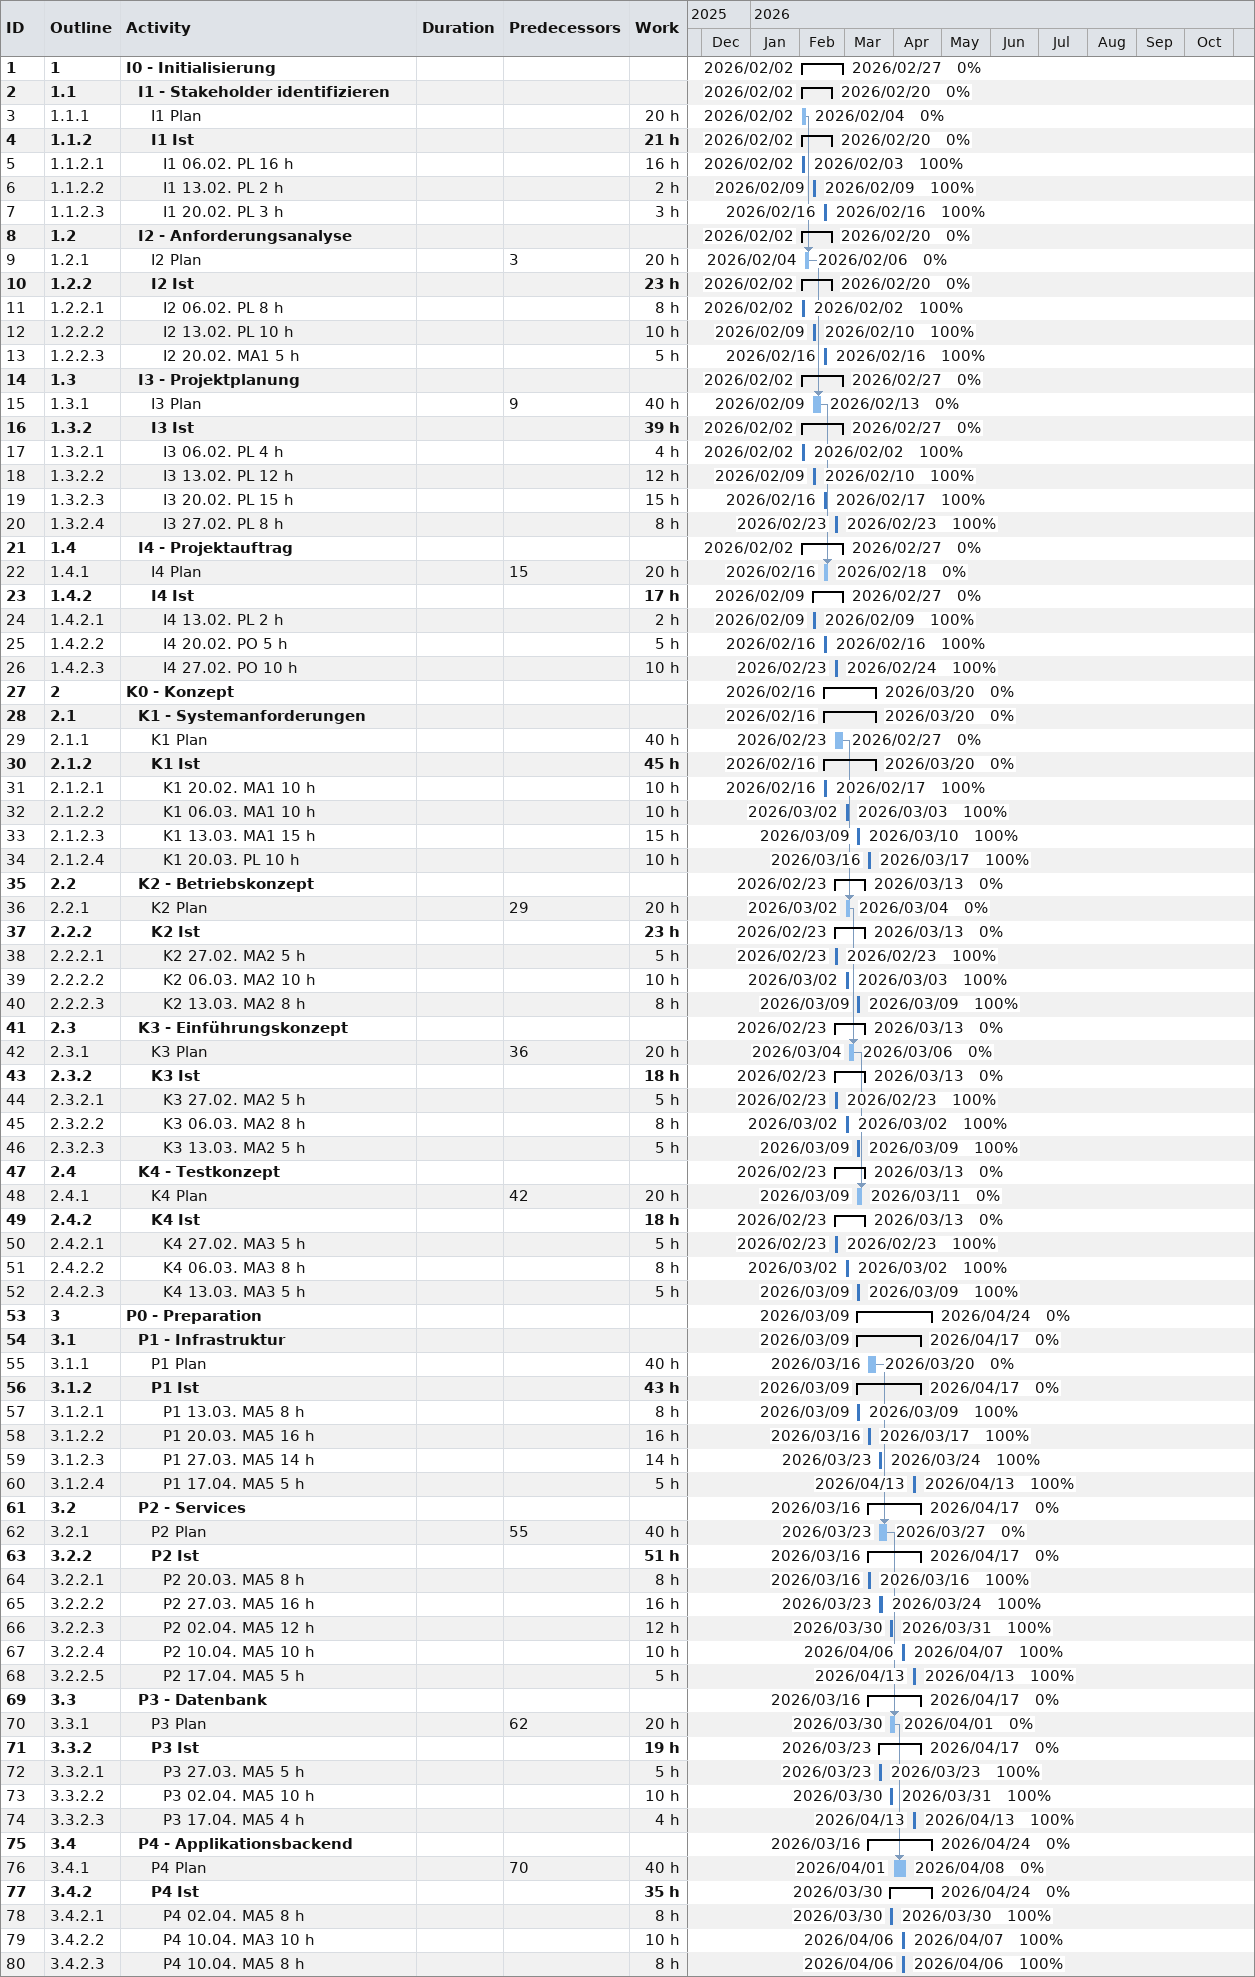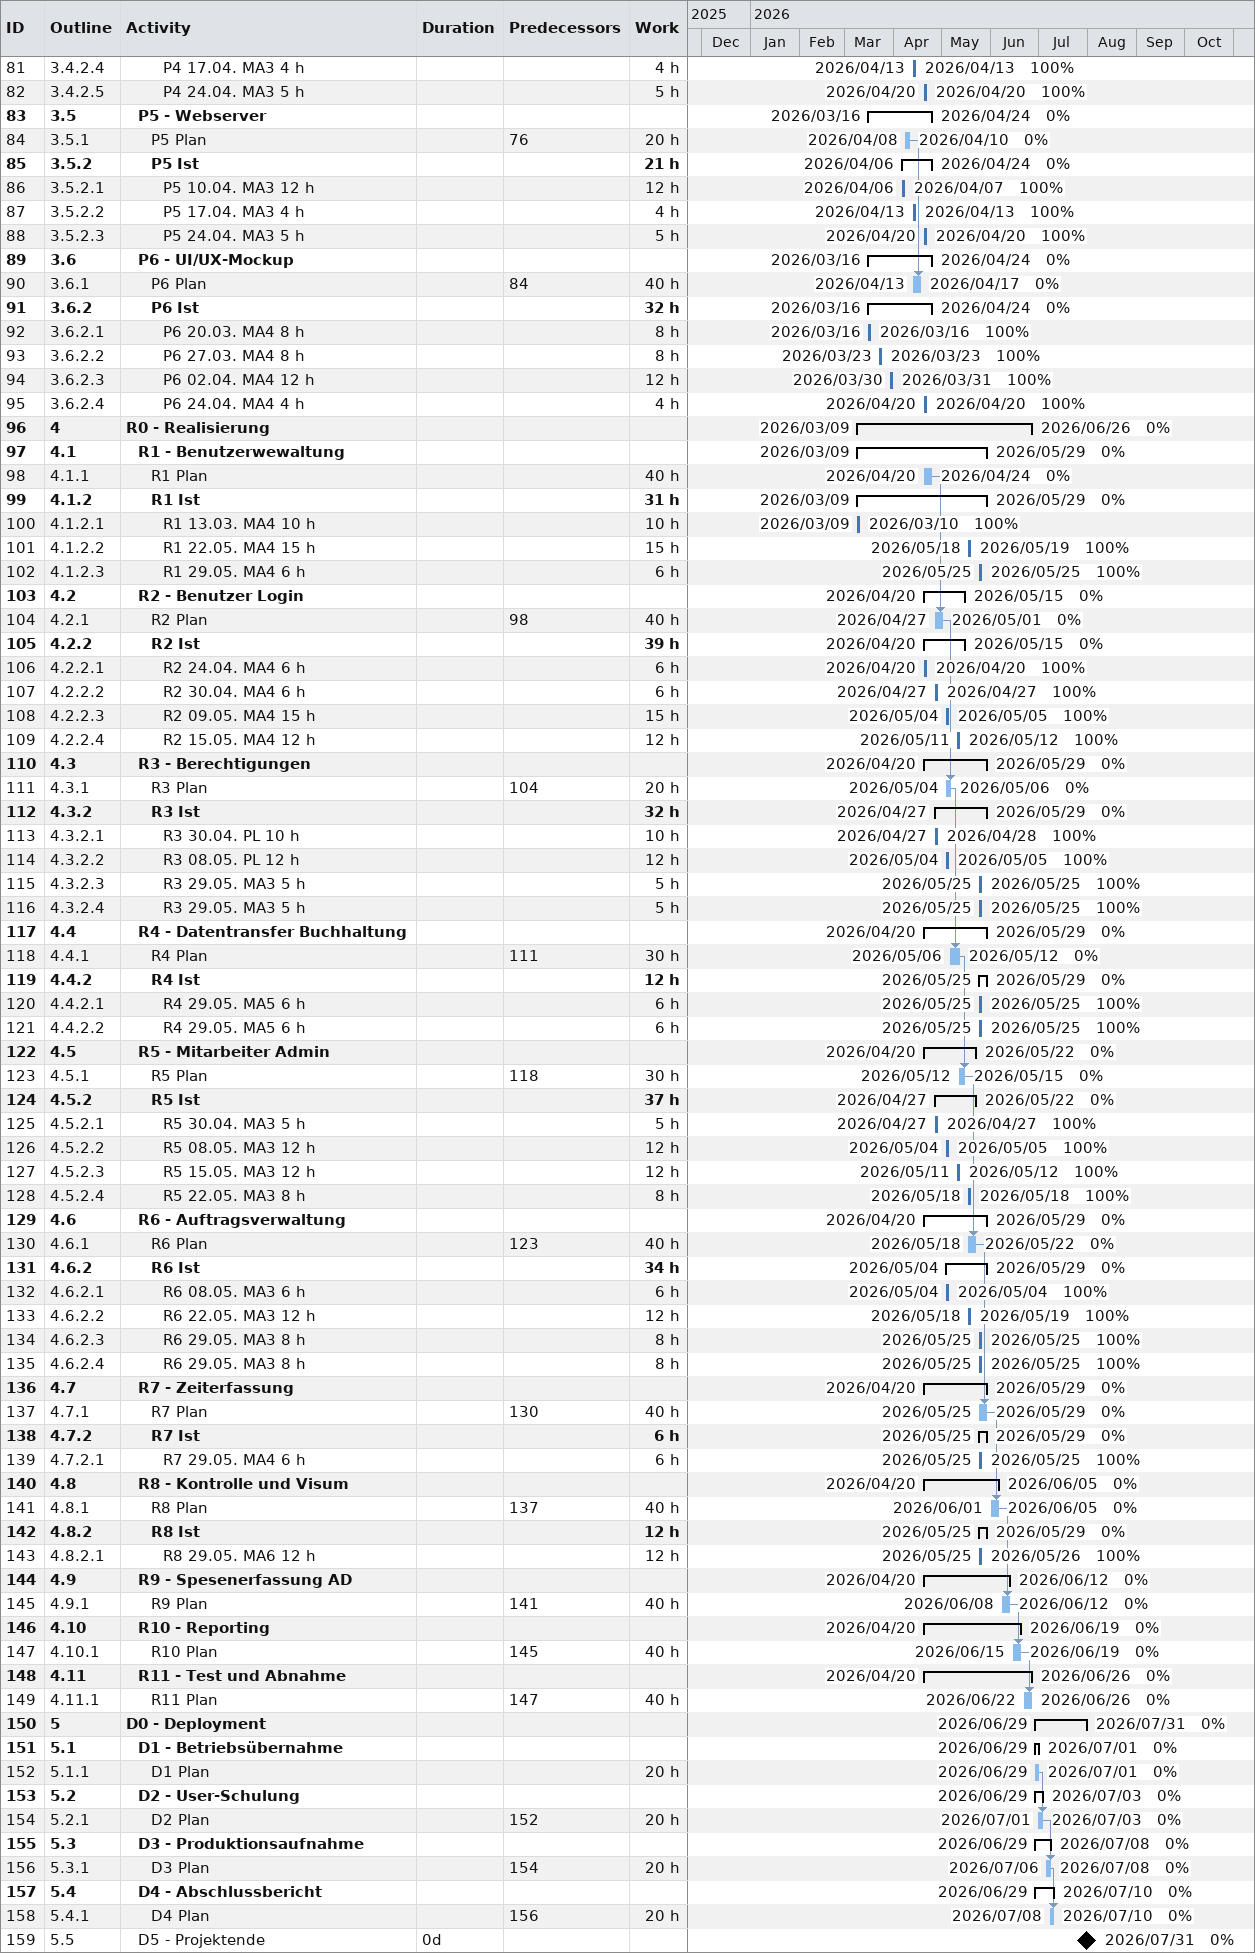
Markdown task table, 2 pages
| ID | WBS | Task | Duration | Start | Finish | Predecessors | % complete | Work (h) |
|---|---|---|---|---|---|---|---|---|
| 1 | 1 | **I0 - Initialisierung** |  | 2026-02-02 | 2026-02-27 |  | 0 |  |
| 2 | 1.1 | **I1 - Stakeholder identifizieren** |  | 2026-02-02 | 2026-02-20 |  | 0 |  |
| 3 | 1.1.1 | I1 Plan |  | 2026-02-02 | 2026-02-04 |  | 0 | 20 |
| 4 | 1.1.2 | **I1 Ist** |  | 2026-02-02 | 2026-02-20 |  | 0 | 21 |
| 5 | 1.1.2.1 | I1 06.02. PL 16 h |  | 2026-02-02 | 2026-02-03 |  | 100 | 16 |
| 6 | 1.1.2.2 | I1 13.02. PL 2 h |  | 2026-02-09 | 2026-02-09 |  | 100 | 2 |
| 7 | 1.1.2.3 | I1 20.02. PL 3 h |  | 2026-02-16 | 2026-02-16 |  | 100 | 3 |
| 8 | 1.2 | **I2 - Anforderungsanalyse** |  | 2026-02-02 | 2026-02-20 |  | 0 |  |
| 9 | 1.2.1 | I2 Plan |  | 2026-02-04 | 2026-02-06 | 3 | 0 | 20 |
| 10 | 1.2.2 | **I2 Ist** |  | 2026-02-02 | 2026-02-20 |  | 0 | 23 |
| 11 | 1.2.2.1 | I2 06.02. PL 8 h |  | 2026-02-02 | 2026-02-02 |  | 100 | 8 |
| 12 | 1.2.2.2 | I2 13.02. PL 10 h |  | 2026-02-09 | 2026-02-10 |  | 100 | 10 |
| 13 | 1.2.2.3 | I2 20.02. MA1 5 h |  | 2026-02-16 | 2026-02-16 |  | 100 | 5 |
| 14 | 1.3 | **I3 - Projektplanung** |  | 2026-02-02 | 2026-02-27 |  | 0 |  |
| 15 | 1.3.1 | I3 Plan |  | 2026-02-09 | 2026-02-13 | 9 | 0 | 40 |
| 16 | 1.3.2 | **I3 Ist** |  | 2026-02-02 | 2026-02-27 |  | 0 | 39 |
| 17 | 1.3.2.1 | I3 06.02. PL 4 h |  | 2026-02-02 | 2026-02-02 |  | 100 | 4 |
| 18 | 1.3.2.2 | I3 13.02. PL 12 h |  | 2026-02-09 | 2026-02-10 |  | 100 | 12 |
| 19 | 1.3.2.3 | I3 20.02. PL 15 h |  | 2026-02-16 | 2026-02-17 |  | 100 | 15 |
| 20 | 1.3.2.4 | I3 27.02. PL 8 h |  | 2026-02-23 | 2026-02-23 |  | 100 | 8 |
| 21 | 1.4 | **I4 - Projektauftrag** |  | 2026-02-02 | 2026-02-27 |  | 0 |  |
| 22 | 1.4.1 | I4 Plan |  | 2026-02-16 | 2026-02-18 | 15 | 0 | 20 |
| 23 | 1.4.2 | **I4 Ist** |  | 2026-02-09 | 2026-02-27 |  | 0 | 17 |
| 24 | 1.4.2.1 | I4 13.02. PL 2 h |  | 2026-02-09 | 2026-02-09 |  | 100 | 2 |
| 25 | 1.4.2.2 | I4 20.02. PO 5 h |  | 2026-02-16 | 2026-02-16 |  | 100 | 5 |
| 26 | 1.4.2.3 | I4 27.02. PO 10 h |  | 2026-02-23 | 2026-02-24 |  | 100 | 10 |
| 27 | 2 | **K0 - Konzept** |  | 2026-02-16 | 2026-03-20 |  | 0 |  |
| 28 | 2.1 | **K1 - Systemanforderungen** |  | 2026-02-16 | 2026-03-20 |  | 0 |  |
| 29 | 2.1.1 | K1 Plan |  | 2026-02-23 | 2026-02-27 |  | 0 | 40 |
| 30 | 2.1.2 | **K1 Ist** |  | 2026-02-16 | 2026-03-20 |  | 0 | 45 |
| 31 | 2.1.2.1 | K1 20.02. MA1 10 h |  | 2026-02-16 | 2026-02-17 |  | 100 | 10 |
| 32 | 2.1.2.2 | K1 06.03. MA1 10 h |  | 2026-03-02 | 2026-03-03 |  | 100 | 10 |
| 33 | 2.1.2.3 | K1 13.03. MA1 15 h |  | 2026-03-09 | 2026-03-10 |  | 100 | 15 |
| 34 | 2.1.2.4 | K1 20.03. PL 10 h |  | 2026-03-16 | 2026-03-17 |  | 100 | 10 |
| 35 | 2.2 | **K2 - Betriebskonzept** |  | 2026-02-23 | 2026-03-13 |  | 0 |  |
| 36 | 2.2.1 | K2 Plan |  | 2026-03-02 | 2026-03-04 | 29 | 0 | 20 |
| 37 | 2.2.2 | **K2 Ist** |  | 2026-02-23 | 2026-03-13 |  | 0 | 23 |
| 38 | 2.2.2.1 | K2 27.02. MA2 5 h |  | 2026-02-23 | 2026-02-23 |  | 100 | 5 |
| 39 | 2.2.2.2 | K2 06.03. MA2 10 h |  | 2026-03-02 | 2026-03-03 |  | 100 | 10 |
| 40 | 2.2.2.3 | K2 13.03. MA2 8 h |  | 2026-03-09 | 2026-03-09 |  | 100 | 8 |
| 41 | 2.3 | **K3 - Einführungskonzept** |  | 2026-02-23 | 2026-03-13 |  | 0 |  |
| 42 | 2.3.1 | K3 Plan |  | 2026-03-04 | 2026-03-06 | 36 | 0 | 20 |
| 43 | 2.3.2 | **K3 Ist** |  | 2026-02-23 | 2026-03-13 |  | 0 | 18 |
| 44 | 2.3.2.1 | K3 27.02. MA2 5 h |  | 2026-02-23 | 2026-02-23 |  | 100 | 5 |
| 45 | 2.3.2.2 | K3 06.03. MA2 8 h |  | 2026-03-02 | 2026-03-02 |  | 100 | 8 |
| 46 | 2.3.2.3 | K3 13.03. MA2 5 h |  | 2026-03-09 | 2026-03-09 |  | 100 | 5 |
| 47 | 2.4 | **K4 - Testkonzept** |  | 2026-02-23 | 2026-03-13 |  | 0 |  |
| 48 | 2.4.1 | K4 Plan |  | 2026-03-09 | 2026-03-11 | 42 | 0 | 20 |
| 49 | 2.4.2 | **K4 Ist** |  | 2026-02-23 | 2026-03-13 |  | 0 | 18 |
| 50 | 2.4.2.1 | K4 27.02. MA3 5 h |  | 2026-02-23 | 2026-02-23 |  | 100 | 5 |
| 51 | 2.4.2.2 | K4 06.03. MA3 8 h |  | 2026-03-02 | 2026-03-02 |  | 100 | 8 |
| 52 | 2.4.2.3 | K4 13.03. MA3 5 h |  | 2026-03-09 | 2026-03-09 |  | 100 | 5 |
| 53 | 3 | **P0 - Preparation** |  | 2026-03-09 | 2026-04-24 |  | 0 |  |
| 54 | 3.1 | **P1 - Infrastruktur** |  | 2026-03-09 | 2026-04-17 |  | 0 |  |
| 55 | 3.1.1 | P1 Plan |  | 2026-03-16 | 2026-03-20 |  | 0 | 40 |
| 56 | 3.1.2 | **P1 Ist** |  | 2026-03-09 | 2026-04-17 |  | 0 | 43 |
| 57 | 3.1.2.1 | P1 13.03. MA5 8 h |  | 2026-03-09 | 2026-03-09 |  | 100 | 8 |
| 58 | 3.1.2.2 | P1 20.03. MA5 16 h |  | 2026-03-16 | 2026-03-17 |  | 100 | 16 |
| 59 | 3.1.2.3 | P1 27.03. MA5 14 h |  | 2026-03-23 | 2026-03-24 |  | 100 | 14 |
| 60 | 3.1.2.4 | P1 17.04. MA5 5 h |  | 2026-04-13 | 2026-04-13 |  | 100 | 5 |
| 61 | 3.2 | **P2 - Services** |  | 2026-03-16 | 2026-04-17 |  | 0 |  |
| 62 | 3.2.1 | P2 Plan |  | 2026-03-23 | 2026-03-27 | 55 | 0 | 40 |
| 63 | 3.2.2 | **P2 Ist** |  | 2026-03-16 | 2026-04-17 |  | 0 | 51 |
| 64 | 3.2.2.1 | P2 20.03. MA5 8 h |  | 2026-03-16 | 2026-03-16 |  | 100 | 8 |
| 65 | 3.2.2.2 | P2 27.03. MA5 16 h |  | 2026-03-23 | 2026-03-24 |  | 100 | 16 |
| 66 | 3.2.2.3 | P2 02.04. MA5 12 h |  | 2026-03-30 | 2026-03-31 |  | 100 | 12 |
| 67 | 3.2.2.4 | P2 10.04. MA5 10 h |  | 2026-04-06 | 2026-04-07 |  | 100 | 10 |
| 68 | 3.2.2.5 | P2 17.04. MA5 5 h |  | 2026-04-13 | 2026-04-13 |  | 100 | 5 |
| 69 | 3.3 | **P3 - Datenbank** |  | 2026-03-16 | 2026-04-17 |  | 0 |  |
| 70 | 3.3.1 | P3 Plan |  | 2026-03-30 | 2026-04-01 | 62 | 0 | 20 |
| 71 | 3.3.2 | **P3 Ist** |  | 2026-03-23 | 2026-04-17 |  | 0 | 19 |
| 72 | 3.3.2.1 | P3 27.03. MA5 5 h |  | 2026-03-23 | 2026-03-23 |  | 100 | 5 |
| 73 | 3.3.2.2 | P3 02.04. MA5 10 h |  | 2026-03-30 | 2026-03-31 |  | 100 | 10 |
| 74 | 3.3.2.3 | P3 17.04. MA5 4 h |  | 2026-04-13 | 2026-04-13 |  | 100 | 4 |
| 75 | 3.4 | **P4 - Applikationsbackend** |  | 2026-03-16 | 2026-04-24 |  | 0 |  |
| 76 | 3.4.1 | P4 Plan |  | 2026-04-01 | 2026-04-08 | 70 | 0 | 40 |
| 77 | 3.4.2 | **P4 Ist** |  | 2026-03-30 | 2026-04-24 |  | 0 | 35 |
| 78 | 3.4.2.1 | P4 02.04. MA5 8 h |  | 2026-03-30 | 2026-03-30 |  | 100 | 8 |
| 79 | 3.4.2.2 | P4 10.04. MA3 10 h |  | 2026-04-06 | 2026-04-07 |  | 100 | 10 |
| 80 | 3.4.2.3 | P4 10.04. MA5 8 h |  | 2026-04-06 | 2026-04-06 |  | 100 | 8 |
| 81 | 3.4.2.4 | P4 17.04. MA3 4 h |  | 2026-04-13 | 2026-04-13 |  | 100 | 4 |
| 82 | 3.4.2.5 | P4 24.04. MA3 5 h |  | 2026-04-20 | 2026-04-20 |  | 100 | 5 |
| 83 | 3.5 | **P5 - Webserver** |  | 2026-03-16 | 2026-04-24 |  | 0 |  |
| 84 | 3.5.1 | P5 Plan |  | 2026-04-08 | 2026-04-10 | 76 | 0 | 20 |
| 85 | 3.5.2 | **P5 Ist** |  | 2026-04-06 | 2026-04-24 |  | 0 | 21 |
| 86 | 3.5.2.1 | P5 10.04. MA3 12 h |  | 2026-04-06 | 2026-04-07 |  | 100 | 12 |
| 87 | 3.5.2.2 | P5 17.04. MA3 4 h |  | 2026-04-13 | 2026-04-13 |  | 100 | 4 |
| 88 | 3.5.2.3 | P5 24.04. MA3 5 h |  | 2026-04-20 | 2026-04-20 |  | 100 | 5 |
| 89 | 3.6 | **P6 - UI/UX-Mockup** |  | 2026-03-16 | 2026-04-24 |  | 0 |  |
| 90 | 3.6.1 | P6 Plan |  | 2026-04-13 | 2026-04-17 | 84 | 0 | 40 |
| 91 | 3.6.2 | **P6 Ist** |  | 2026-03-16 | 2026-04-24 |  | 0 | 32 |
| 92 | 3.6.2.1 | P6 20.03. MA4 8 h |  | 2026-03-16 | 2026-03-16 |  | 100 | 8 |
| 93 | 3.6.2.2 | P6 27.03. MA4 8 h |  | 2026-03-23 | 2026-03-23 |  | 100 | 8 |
| 94 | 3.6.2.3 | P6 02.04. MA4 12 h |  | 2026-03-30 | 2026-03-31 |  | 100 | 12 |
| 95 | 3.6.2.4 | P6 24.04. MA4 4 h |  | 2026-04-20 | 2026-04-20 |  | 100 | 4 |
| 96 | 4 | **R0 - Realisierung** |  | 2026-03-09 | 2026-06-26 |  | 0 |  |
| 97 | 4.1 | **R1 - Benutzerwewaltung** |  | 2026-03-09 | 2026-05-29 |  | 0 |  |
| 98 | 4.1.1 | R1 Plan |  | 2026-04-20 | 2026-04-24 |  | 0 | 40 |
| 99 | 4.1.2 | **R1 Ist** |  | 2026-03-09 | 2026-05-29 |  | 0 | 31 |
| 100 | 4.1.2.1 | R1 13.03. MA4 10 h |  | 2026-03-09 | 2026-03-10 |  | 100 | 10 |
| 101 | 4.1.2.2 | R1 22.05. MA4 15 h |  | 2026-05-18 | 2026-05-19 |  | 100 | 15 |
| 102 | 4.1.2.3 | R1 29.05. MA4 6 h |  | 2026-05-25 | 2026-05-25 |  | 100 | 6 |
| 103 | 4.2 | **R2 - Benutzer Login** |  | 2026-04-20 | 2026-05-15 |  | 0 |  |
| 104 | 4.2.1 | R2 Plan |  | 2026-04-27 | 2026-05-01 | 98 | 0 | 40 |
| 105 | 4.2.2 | **R2 Ist** |  | 2026-04-20 | 2026-05-15 |  | 0 | 39 |
| 106 | 4.2.2.1 | R2 24.04. MA4 6 h |  | 2026-04-20 | 2026-04-20 |  | 100 | 6 |
| 107 | 4.2.2.2 | R2 30.04. MA4 6 h |  | 2026-04-27 | 2026-04-27 |  | 100 | 6 |
| 108 | 4.2.2.3 | R2 09.05. MA4 15 h |  | 2026-05-04 | 2026-05-05 |  | 100 | 15 |
| 109 | 4.2.2.4 | R2 15.05. MA4 12 h |  | 2026-05-11 | 2026-05-12 |  | 100 | 12 |
| 110 | 4.3 | **R3 - Berechtigungen** |  | 2026-04-20 | 2026-05-29 |  | 0 |  |
| 111 | 4.3.1 | R3 Plan |  | 2026-05-04 | 2026-05-06 | 104 | 0 | 20 |
| 112 | 4.3.2 | **R3 Ist** |  | 2026-04-27 | 2026-05-29 |  | 0 | 32 |
| 113 | 4.3.2.1 | R3 30.04. PL 10 h |  | 2026-04-27 | 2026-04-28 |  | 100 | 10 |
| 114 | 4.3.2.2 | R3 08.05. PL 12 h |  | 2026-05-04 | 2026-05-05 |  | 100 | 12 |
| 115 | 4.3.2.3 | R3 29.05. MA3 5 h |  | 2026-05-25 | 2026-05-25 |  | 100 | 5 |
| 116 | 4.3.2.4 | R3 29.05. MA3 5 h |  | 2026-05-25 | 2026-05-25 |  | 100 | 5 |
| 117 | 4.4 | **R4 - Datentransfer Buchhaltung** |  | 2026-04-20 | 2026-05-29 |  | 0 |  |
| 118 | 4.4.1 | R4 Plan |  | 2026-05-06 | 2026-05-12 | 111 | 0 | 30 |
| 119 | 4.4.2 | **R4 Ist** |  | 2026-05-25 | 2026-05-29 |  | 0 | 12 |
| 120 | 4.4.2.1 | R4 29.05. MA5 6 h |  | 2026-05-25 | 2026-05-25 |  | 100 | 6 |
| 121 | 4.4.2.2 | R4 29.05. MA5 6 h |  | 2026-05-25 | 2026-05-25 |  | 100 | 6 |
| 122 | 4.5 | **R5 - Mitarbeiter Admin** |  | 2026-04-20 | 2026-05-22 |  | 0 |  |
| 123 | 4.5.1 | R5 Plan |  | 2026-05-12 | 2026-05-15 | 118 | 0 | 30 |
| 124 | 4.5.2 | **R5 Ist** |  | 2026-04-27 | 2026-05-22 |  | 0 | 37 |
| 125 | 4.5.2.1 | R5 30.04. MA3 5 h |  | 2026-04-27 | 2026-04-27 |  | 100 | 5 |
| 126 | 4.5.2.2 | R5 08.05. MA3 12 h |  | 2026-05-04 | 2026-05-05 |  | 100 | 12 |
| 127 | 4.5.2.3 | R5 15.05. MA3 12 h |  | 2026-05-11 | 2026-05-12 |  | 100 | 12 |
| 128 | 4.5.2.4 | R5 22.05. MA3 8 h |  | 2026-05-18 | 2026-05-18 |  | 100 | 8 |
| 129 | 4.6 | **R6 - Auftragsverwaltung** |  | 2026-04-20 | 2026-05-29 |  | 0 |  |
| 130 | 4.6.1 | R6 Plan |  | 2026-05-18 | 2026-05-22 | 123 | 0 | 40 |
| 131 | 4.6.2 | **R6 Ist** |  | 2026-05-04 | 2026-05-29 |  | 0 | 34 |
| 132 | 4.6.2.1 | R6 08.05. MA3 6 h |  | 2026-05-04 | 2026-05-04 |  | 100 | 6 |
| 133 | 4.6.2.2 | R6 22.05. MA3 12 h |  | 2026-05-18 | 2026-05-19 |  | 100 | 12 |
| 134 | 4.6.2.3 | R6 29.05. MA3 8 h |  | 2026-05-25 | 2026-05-25 |  | 100 | 8 |
| 135 | 4.6.2.4 | R6 29.05. MA3 8 h |  | 2026-05-25 | 2026-05-25 |  | 100 | 8 |
| 136 | 4.7 | **R7 - Zeiterfassung** |  | 2026-04-20 | 2026-05-29 |  | 0 |  |
| 137 | 4.7.1 | R7 Plan |  | 2026-05-25 | 2026-05-29 | 130 | 0 | 40 |
| 138 | 4.7.2 | **R7 Ist** |  | 2026-05-25 | 2026-05-29 |  | 0 | 6 |
| 139 | 4.7.2.1 | R7 29.05. MA4 6 h |  | 2026-05-25 | 2026-05-25 |  | 100 | 6 |
| 140 | 4.8 | **R8 - Kontrolle und Visum** |  | 2026-04-20 | 2026-06-05 |  | 0 |  |
| 141 | 4.8.1 | R8 Plan |  | 2026-06-01 | 2026-06-05 | 137 | 0 | 40 |
| 142 | 4.8.2 | **R8 Ist** |  | 2026-05-25 | 2026-05-29 |  | 0 | 12 |
| 143 | 4.8.2.1 | R8 29.05. MA6 12 h |  | 2026-05-25 | 2026-05-26 |  | 100 | 12 |
| 144 | 4.9 | **R9 - Spesenerfassung AD** |  | 2026-04-20 | 2026-06-12 |  | 0 |  |
| 145 | 4.9.1 | R9 Plan |  | 2026-06-08 | 2026-06-12 | 141 | 0 | 40 |
| 146 | 4.10 | **R10 - Reporting** |  | 2026-04-20 | 2026-06-19 |  | 0 |  |
| 147 | 4.10.1 | R10 Plan |  | 2026-06-15 | 2026-06-19 | 145 | 0 | 40 |
| 148 | 4.11 | **R11 - Test und Abnahme** |  | 2026-04-20 | 2026-06-26 |  | 0 |  |
| 149 | 4.11.1 | R11 Plan |  | 2026-06-22 | 2026-06-26 | 147 | 0 | 40 |
| 150 | 5 | **D0 - Deployment** |  | 2026-06-29 | 2026-07-31 |  | 0 |  |
| 151 | 5.1 | **D1 - Betriebsübernahme** |  | 2026-06-29 | 2026-07-01 |  | 0 |  |
| 152 | 5.1.1 | D1 Plan |  | 2026-06-29 | 2026-07-01 |  | 0 | 20 |
| 153 | 5.2 | **D2 - User-Schulung** |  | 2026-06-29 | 2026-07-03 |  | 0 |  |
| 154 | 5.2.1 | D2 Plan |  | 2026-07-01 | 2026-07-03 | 152 | 0 | 20 |
| 155 | 5.3 | **D3 - Produktionsaufnahme** |  | 2026-06-29 | 2026-07-08 |  | 0 |  |
| 156 | 5.3.1 | D3 Plan |  | 2026-07-06 | 2026-07-08 | 154 | 0 | 20 |
| 157 | 5.4 | **D4 - Abschlussbericht** |  | 2026-06-29 | 2026-07-10 |  | 0 |  |
| 158 | 5.4.1 | D4 Plan |  | 2026-07-08 | 2026-07-10 | 156 | 0 | 20 |
| 159 | 5.5 | D5 - Projektende | 0d | 2026-07-31 | 2026-07-31 |  | 0 |  |
